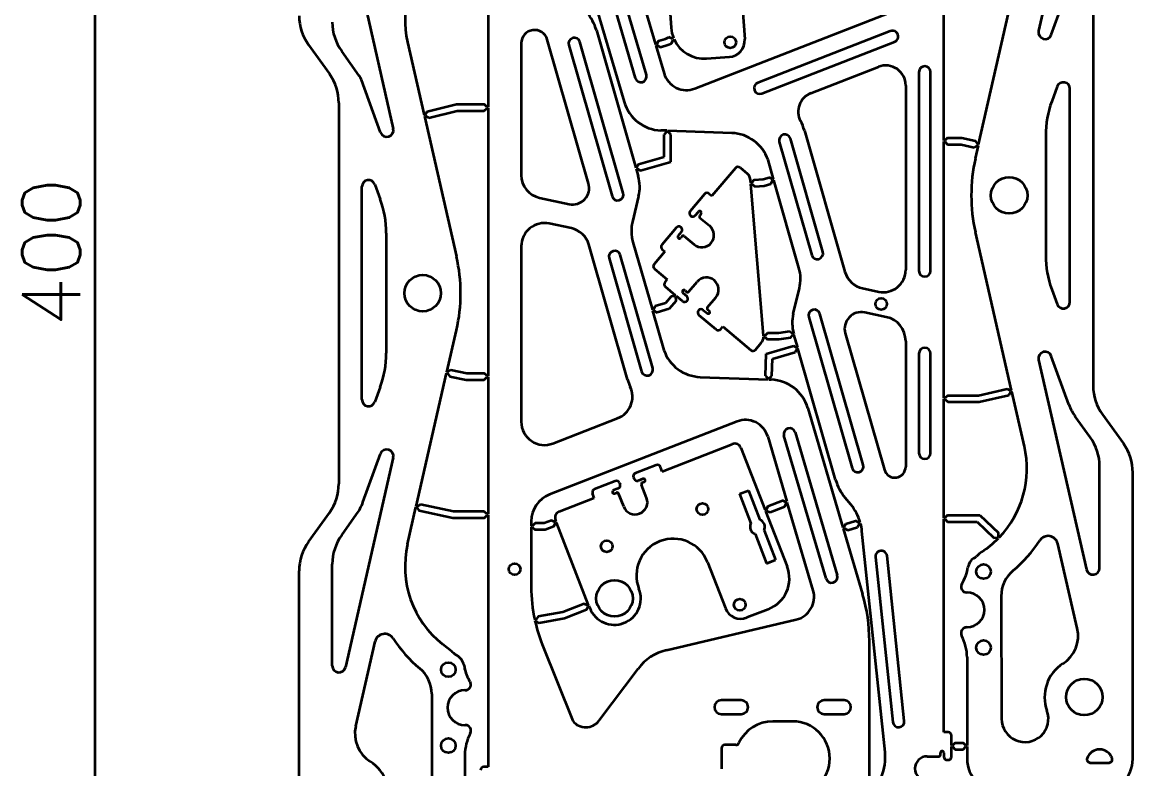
# Model space of a CAD drawing. Header units: millimetres. Extents: x 0 to 415, y 0 to 292.
# Drawn here: x 195.4 to 262.4, y 158.7 to 203.8 of the extents above; entities that cross this region are included whole.
import ezdxf
from ezdxf.enums import TextEntityAlignment as Align

# ---------------------------------------------------------------- set-up
doc = ezdxf.new("R2010")
doc.units = ezdxf.units.MM
doc.styles.add('SEACAD_txt_shx', font='txt.shx', dxfattribs={"width": 0.75})
doc.dimstyles.new('SLDDIMSTYLE0', dxfattribs={"dimtxt": 3.5, "dimasz": 3.302, "dimexe": 1.75, "dimexo": 1.75, "dimgap": 0.875, "dimtad": 1, "dimlfac": 5, "dimzin": 12, "dimdsep": 46, "dimtxsty": 'SEACAD_txt_shx', "dimblk1": '_SE_FILLED', "dimblk2": '_SE_FILLED', "dimsah": 1, "dimcen": 1.75, "dimadec": 0, "dimazin": 0, "dimtfac": 1, "dimtofl": 0, "dimtmove": 0, "dimatfit": 3, "dimfxl": 1, "dimtolj": 1, "dimtzin": 12, "dimarcsym": 0})

# ---------------------------------------------------------------- blocks, each defined once
blk = doc.blocks.new('DMBLK6')
at = {"linetype": 'Continuous', "lineweight": 35}
for points in [[(199.18, 226.411), (200.28, 226.411), (199.73, 229.713)], [(199.18, 153.015), (199.73, 149.713), (200.28, 153.015)]]:
    blk.add_hatch(color=7, dxfattribs=at).paths.add_polyline_path(points)
at = {"color": 7, "linetype": 'Continuous', "lineweight": 35}
for p, q in [((228.201, 229.713), (197.98, 229.713)), ((199.73, 229.713), (199.73, 149.713)), ((221.911, 149.713), (197.98, 149.713))]:
    blk.add_line(p, q, dxfattribs=at)
at = {"color": 7, "linetype": 'Continuous', "lineweight": 35, "style": 'SEACAD_txt_shx'}
blk.add_text('400', height=3.5, rotation=90, dxfattribs=at).set_placement((195.355, 185.371), align=Align.TOP_LEFT)
blk = doc.blocks.new('_SE_FILLED')
at = {"color": 0}
blk.add_line((0, 0), (-1, 0), dxfattribs=at)
blk.add_solid([(0, 0), (-1, -0.1665), (-1, 0.1665), (0, 0)], dxfattribs=at)

msp = doc.modelspace()

# ---------------------------------------------------------------- linework, layer by layer
at = {"color": 7, "linetype": 'Continuous', "lineweight": 35}
for p, q in [((259.5614, 215.8943), (256.67, 203.2377)), ((214.8512, 209.9934), (217.7426, 197.3368)), ((231.3872, 209.8148), (233.5674, 202.4138)), ((234.0296, 210.2879), (234.5032, 203.4311)), ((233.0112, 200.5867), (230.468, 209.2199)), ((229.7965, 209.022), (232.3397, 200.3889)), ((229.5366, 206.188), (231.6678, 198.9534)), ((238.7364, 205.7082), (238.9418, 202.7353)), ((257.4359, 203.0118), (258.6424, 206.3267)), ((223.4613, 205.1761), (223.4613, 198.6454)), ((250.9514, 196.617), (250.9514, 205.5299)), ((253.0526, 196.3831), (255.0236, 205.0107)), ((259.9614, 204.795), (259.9614, 181.8314)), ((235.9313, 199.7633), (247.6504, 204.3259)), ((229.9906, 203.277), (232.3693, 194.9777)), ((247.7244, 203.228), (239.7244, 200.1133)), ((212.6266, 202.3961), (213.8859, 200.6469)), ((218.5966, 202.5717), (219.605, 198.1532)), ((225.4613, 202.4967), (225.4613, 194.5344)), ((229.5172, 194.0401), (227.0303, 202.7171)), ((228.3227, 202.382), (230.9364, 193.2622)), ((231.6094, 193.4551), (228.9956, 202.5749)), ((233.5674, 202.4138), (233.6249, 202.4308)), ((233.5843, 202.3563), (233.6419, 202.3732)), ((233.5843, 202.3563), (234.0804, 200.6723)), ((233.74, 202.6419), (233.6249, 202.4308)), ((233.6419, 202.3732), (233.853, 202.2582)), ((233.74, 202.6419), (234.1668, 202.7676)), ((233.853, 202.2582), (234.3041, 202.3911)), ((234.1668, 202.7676), (234.3677, 202.8556)), ((234.3041, 202.3911), (234.5281, 202.4891)), ((234.5916, 202.768), (234.3677, 202.8556)), ((234.5281, 202.4891), (234.6153, 202.7119)), ((234.5916, 202.768), (234.592, 202.7672)), ((234.592, 202.7672), (234.6545, 202.7946)), ((234.6153, 202.7119), (234.6785, 202.7396)), ((239.9783, 199.461), (247.9783, 202.5756)), ((215.6894, 200.538), (214.6266, 202.0142)), ((236.6363, 201.5736), (238.0131, 201.6687)), ((242.9343, 199.4851), (247.016, 201.0742)), ((249.4514, 200.7598), (249.4514, 188.7598)), ((250.1514, 188.7598), (250.1514, 200.7598)), ((216.9768, 197.1109), (215.8175, 200.2958)), ((248.6514, 199.956), (248.6514, 188.8162)), ((257.7855, 199.8791), (257.4606, 198.9863)), ((258.5614, 186.8842), (258.5614, 199.7423)), ((214.4512, 198.8941), (214.4512, 175.9105)), ((219.7862, 198.374), (219.6626, 198.1678)), ((219.7862, 198.374), (221.551, 198.8154)), ((219.8833, 197.9859), (221.6003, 198.4154)), ((221.551, 198.8154), (223.2313, 198.8154)), ((221.6003, 198.4154), (223.2313, 198.4154)), ((223.4013, 198.6454), (223.2313, 198.8154)), ((223.2313, 198.4154), (223.4013, 198.5854)), ((223.4013, 198.6454), (223.4613, 198.6454)), ((223.4013, 198.5854), (223.4613, 198.5854)), ((223.4613, 198.5854), (223.4613, 182.4191)), ((219.605, 198.1532), (219.6626, 198.1676)), ((219.6183, 198.0947), (219.6774, 198.1095)), ((219.6183, 198.0947), (221.553, 189.6173)), ((219.6626, 198.1676), (219.6626, 198.1678)), ((219.6774, 198.1095), (219.8833, 197.9859)), ((234.2448, 197.22), (233.8824, 197.2332)), ((234.2445, 197.1667), (234.0745, 196.9967)), ((234.0745, 195.6425), (234.0745, 196.9967)), ((234.2445, 197.1667), (234.2448, 197.1667)), ((234.2448, 197.22), (234.2448, 197.1667)), ((238.1619, 197.0769), (234.3048, 197.2178)), ((234.3048, 197.2178), (234.3048, 197.1665)), ((234.4745, 196.9967), (234.3048, 197.1665)), ((234.4745, 195.3409), (234.4745, 196.9967)), ((242.5419, 197.2277), (244.989, 188.6896)), ((241.0204, 196.5477), (242.9799, 189.7105)), ((243.6528, 189.9034), (241.6933, 196.7406)), ((251.0114, 196.617), (250.9514, 196.617)), ((251.0114, 196.557), (250.9514, 196.557)), ((250.9514, 181.0733), (250.9514, 196.557)), ((251.1814, 196.787), (251.0114, 196.617)), ((251.0114, 196.557), (251.1814, 196.387)), ((251.1814, 196.787), (252.0403, 196.787)), ((251.1814, 196.387), (251.9955, 196.387)), ((251.9955, 196.387), (252.7802, 196.209)), ((252.0403, 196.787), (252.8687, 196.5991)), ((252.7802, 196.209), (252.9836, 196.3372)), ((252.8601, 195.5403), (253.0393, 196.3246)), ((252.9968, 196.3958), (252.8687, 196.5991)), ((253.0393, 196.3246), (252.9836, 196.3373)), ((252.9836, 196.3373), (252.9836, 196.3372)), ((253.0526, 196.3831), (252.9968, 196.3958)), ((257.0987, 196.9341), (257.0987, 189.6923)), ((232.5371, 195.2025), (234.0745, 195.6425)), ((232.4205, 194.9924), (232.3693, 194.9777)), ((232.5371, 195.2025), (232.4205, 194.9924)), ((232.6472, 194.818), (234.4745, 195.3409)), ((238.3775, 194.9642), (236.958, 193.2834)), ((238.6594, 194.9879), (239.0807, 194.6321)), ((240.6772, 194.297), (240.3458, 195.4531)), ((232.437, 194.9347), (232.3858, 194.92)), ((232.3858, 194.92), (232.5126, 194.4774)), ((232.437, 194.9346), (232.437, 194.9347)), ((232.437, 194.9346), (232.6472, 194.818)), ((239.5134, 194.2482), (240.0488, 194.2934)), ((240.0488, 194.2934), (240.4157, 194.3988)), ((240.626, 194.2823), (240.4157, 194.3988)), ((240.626, 194.2823), (240.6772, 194.297)), ((215.8512, 180.9833), (215.8512, 193.8413)), ((216.6271, 193.9782), (216.9521, 193.0853)), ((239.3052, 194.0601), (239.2914, 194.2241)), ((239.3052, 194.0601), (239.3583, 194.0646)), ((239.3103, 194.0003), (239.3633, 194.0048)), ((240.0811, 184.8549), (239.3103, 194.0003)), ((239.5134, 194.2482), (239.3583, 194.0646)), ((239.3633, 194.0048), (239.547, 193.8497)), ((239.547, 193.8497), (240.1215, 193.8981)), ((240.1215, 193.8981), (240.5261, 194.0143)), ((240.5261, 194.0143), (240.6426, 194.2246)), ((240.6426, 194.2247), (240.6937, 194.2393)), ((240.6426, 194.2247), (240.6426, 194.2246)), ((242.2141, 188.9345), (240.6937, 194.2393)), ((226.5697, 193.1651), (228.3476, 192.7865)), ((232.5403, 193.2603), (232.1709, 191.7091)), ((236.5234, 193.3887), (235.6523, 192.3573)), ((236.8052, 193.4125), (236.958, 193.2834)), ((235.9579, 192.0992), (236.1515, 192.3284)), ((228.4824, 191.3264), (227.1529, 191.6095)), ((236.3043, 192.1994), (236.2269, 192.1077)), ((236.2387, 191.9668), (236.827, 191.47)), ((217.3139, 191.0332), (217.3139, 183.7914)), ((234.8135, 191.3641), (233.9425, 190.3327)), ((234.9256, 190.8768), (235.1191, 191.106)), ((255.0437, 181.5278), (252.8601, 191.0862)), ((231.8707, 182.1988), (229.5366, 190.3428)), ((232.1985, 190.492), (233.371, 186.4012)), ((235.1558, 190.8395), (235.0784, 190.7478)), ((235.2967, 190.8513), (235.885, 190.3545)), ((225.4613, 190.2402), (225.4613, 179.6462)), ((233.3923, 182.8788), (231.4327, 189.7159)), ((234.119, 189.9218), (233.4738, 189.1579)), ((233.9662, 190.0509), (234.119, 189.9218)), ((230.7598, 189.5231), (232.7194, 182.6859)), ((233.4976, 188.876), (234.2616, 188.2308)), ((234.1325, 188.078), (234.2616, 188.2308)), ((234.7745, 187.274), (234.1563, 187.7961)), ((235.5782, 187.5115), (236.075, 188.0998)), ((241.8724, 186.1662), (242.2417, 187.7173)), ((246.0432, 187.706), (247.0222, 187.4975)), ((257.4606, 187.6402), (257.7855, 186.7474)), ((234.4964, 187.2066), (234.1613, 186.8062)), ((234.8032, 186.9499), (234.3896, 186.4558)), ((234.7355, 187.2279), (234.4964, 187.2066)), ((234.7745, 187.274), (234.7355, 187.2279)), ((234.8203, 187.2353), (234.7817, 187.1896)), ((234.7817, 187.1896), (234.7819, 187.1894)), ((234.8032, 186.9499), (234.7819, 187.1894)), ((235.1877, 186.9251), (234.8203, 187.2353)), ((235.2165, 187.4243), (235.4457, 187.2307)), ((235.3456, 187.5771), (235.4373, 187.4996)), ((236.6936, 186.5695), (237.1904, 187.1577)), ((233.4286, 186.4177), (233.371, 186.4012)), ((233.4453, 186.3601), (233.3875, 186.3435)), ((233.3875, 186.3435), (234.0668, 183.9733)), ((233.5448, 186.6283), (233.4286, 186.4178)), ((233.4286, 186.4177), (233.4286, 186.4178)), ((233.4453, 186.3601), (233.6557, 186.244)), ((234.1613, 186.8062), (233.5448, 186.6283)), ((234.3896, 186.4558), (233.6557, 186.244)), ((236.4389, 186.3919), (236.6681, 186.1983)), ((236.7055, 186.4286), (236.7972, 186.3511)), ((237.2122, 185.2152), (236.1808, 186.0863)), ((242.8033, 185.9714), (245.4171, 176.8516)), ((246.09, 177.0444), (243.4762, 186.1642)), ((247.4805, 185.9685), (246.178, 186.2459)), ((220.9733, 182.6497), (221.5525, 185.1853)), ((237.4941, 185.239), (237.6231, 185.3918)), ((237.6231, 185.3918), (239.3039, 183.9723)), ((240.3151, 185.0067), (240.1451, 184.8367)), ((240.9689, 185.0067), (240.3151, 185.0067)), ((241.6465, 185.1045), (240.9689, 185.0067)), ((241.8391, 184.9606), (241.6465, 185.1045)), ((241.8391, 184.9606), (241.8396, 184.9571)), ((241.8396, 184.9571), (241.8955, 184.9651)), ((245.0084, 184.9924), (247.3707, 176.7499)), ((239.5857, 183.9961), (239.9416, 184.4174)), ((240.0824, 184.7736), (240.1482, 184.7736)), ((240.0825, 184.8336), (240.1451, 184.8336)), ((240.1451, 184.8336), (240.1451, 184.8367)), ((240.1482, 184.7736), (240.3151, 184.6067)), ((240.9977, 184.6067), (240.3151, 184.6067)), ((241.7037, 184.7086), (240.9977, 184.6067)), ((241.7037, 184.7086), (241.8447, 184.8972)), ((241.8447, 184.8972), (241.9121, 184.9069)), ((242.136, 184.1255), (241.9121, 184.9069)), ((248.6514, 184.5221), (248.6514, 176.9298)), ((240.1852, 182.4292), (240.2337, 183.7573)), ((240.2337, 183.7573), (241.8762, 184.2281)), ((240.6228, 183.4528), (241.9864, 183.8435)), ((242.0865, 184.1115), (241.8762, 184.2281)), ((241.9864, 183.8435), (242.1029, 184.0536)), ((242.136, 184.1255), (242.0865, 184.1113)), ((242.0865, 184.1115), (242.0865, 184.1113)), ((242.1526, 184.0678), (242.1029, 184.0536)), ((244.422, 176.1494), (242.1526, 184.0678)), ((249.4514, 183.7598), (249.4514, 177.7598)), ((250.1514, 177.7598), (250.1514, 183.7598)), ((258.5005, 180.6898), (257.4359, 183.6147)), ((240.5849, 182.4146), (240.6228, 183.4528)), ((256.67, 183.3888), (259.5614, 170.7321)), ((219.1212, 174.5423), (220.9599, 182.5912)), ((220.9599, 182.5912), (221.0091, 182.5817)), ((220.9733, 182.6497), (221.0205, 182.6407)), ((221.0091, 182.5817), (221.1438, 182.3826)), ((221.0091, 182.5817), (221.0091, 182.5817)), ((221.2196, 182.7754), (221.0205, 182.6407)), ((221.1438, 182.3826), (222.1468, 182.1891)), ((221.2196, 182.7754), (222.185, 182.5891)), ((222.185, 182.5891), (223.2302, 182.5891)), ((223.4002, 182.4191), (223.2302, 182.5891)), ((223.2302, 182.1891), (223.4002, 182.3591)), ((223.4002, 182.4191), (223.4613, 182.4191)), ((223.4002, 182.3591), (223.4613, 182.3591)), ((223.4613, 182.3591), (223.4613, 174.0618)), ((236.2507, 182.3496), (240.3469, 182.1999)), ((240.1852, 182.4292), (240.3489, 182.2531)), ((240.3489, 182.2531), (240.3469, 182.1999)), ((240.4088, 182.2509), (240.4069, 182.1977)), ((240.4088, 182.2509), (240.5849, 182.4146)), ((216.9521, 181.7393), (216.6271, 180.8465)), ((222.1468, 182.1891), (223.2302, 182.1891)), ((240.4069, 182.1977), (240.5303, 182.1932)), ((253.0352, 181.2433), (254.7777, 181.6414)), ((254.9813, 181.5136), (254.7777, 181.6414)), ((251.0153, 181.0733), (250.9514, 181.0733)), ((251.0153, 181.0133), (250.9514, 181.0133)), ((250.9514, 173.8435), (250.9514, 181.0133)), ((251.1853, 181.2433), (251.0153, 181.0733)), ((251.0153, 181.0133), (251.1853, 180.8433)), ((251.1853, 181.2433), (253.0352, 181.2433)), ((253.0803, 180.8433), (254.8668, 181.2515)), ((254.8668, 181.2515), (254.9947, 181.4551)), ((255.0437, 181.5278), (254.9813, 181.5136)), ((255.057, 181.4693), (254.9947, 181.4551)), ((255.8143, 178.1545), (255.057, 181.4693)), ((242.7448, 180.473), (244.8684, 173.2644)), ((251.1853, 180.8433), (253.0803, 180.8433)), ((238.4814, 179.6632), (227.171, 175.2597)), ((227.3692, 178.3416), (231.2744, 179.862)), ((259.786, 178.7113), (258.8849, 179.963)), ((260.5267, 180.0786), (261.786, 178.3295)), ((241.9756, 179.0147), (244.5188, 170.3815)), ((233.9651, 176.6549), (238.1921, 178.3006)), ((240.3322, 178.7542), (241.4892, 174.8266)), ((243.8473, 170.1837), (241.3041, 178.8168)), ((215.9122, 174.7889), (216.9768, 177.7138)), ((238.71, 178.0729), (240.1733, 174.3143)), ((217.7426, 177.4879), (214.8512, 164.8312)), ((233.6046, 177.0296), (232.3466, 176.5398)), ((233.9651, 176.6549), (233.8636, 176.9158)), ((260.3514, 170.8212), (260.3514, 176.9585)), ((232.2328, 176.2809), (232.2618, 176.2063)), ((232.8003, 176.2014), (232.5208, 176.0925)), ((262.3513, 159.2937), (262.3513, 176.5766)), ((231.1352, 176.0682), (229.8772, 175.5784)), ((231.3093, 175.6209), (231.0298, 175.512)), ((231.3941, 175.9544), (231.4231, 175.8798)), ((233.0182, 175.0629), (232.7135, 175.8456)), ((232.7704, 175.9751), (232.8822, 176.0186)), ((227.7552, 174.2372), (229.8649, 175.0585)), ((229.8649, 175.0585), (229.7634, 175.3195)), ((231.093, 175.322), (231.2048, 175.3656)), ((231.6391, 174.5259), (231.3343, 175.3087)), ((238.623, 175.2919), (239.1635, 175.5023)), ((238.623, 175.2919), (239.3145, 173.5159)), ((239.1635, 175.5023), (239.855, 173.7263)), ((240.3259, 174.5562), (241.2107, 174.901)), ((241.4308, 174.8043), (241.2107, 174.901)), ((245.3413, 174.6452), (244.9964, 175.0612)), ((218.5984, 172.2536), (219.1078, 174.4838)), ((219.1664, 174.4706), (219.1078, 174.4838)), ((219.1786, 174.5294), (219.1212, 174.5423)), ((219.1664, 174.4706), (219.2964, 174.2692)), ((219.1786, 174.5294), (219.1787, 174.5299)), ((219.3807, 174.6602), (219.1787, 174.5299)), ((221.3239, 173.8318), (219.2964, 174.2692)), ((221.3666, 174.2318), (219.3807, 174.6602)), ((223.2314, 174.2318), (221.3666, 174.2318)), ((223.4014, 174.0618), (223.2314, 174.2318)), ((240.1733, 174.3143), (240.2292, 174.3361)), ((240.1951, 174.2584), (240.251, 174.2802)), ((240.1951, 174.2584), (241.4963, 170.9162)), ((240.3259, 174.5562), (240.2292, 174.3361)), ((240.2292, 174.3361), (240.2292, 174.3361)), ((240.251, 174.2802), (240.4711, 174.1835)), ((240.4711, 174.1835), (241.3559, 174.5283)), ((241.3559, 174.5283), (241.4524, 174.7479)), ((241.4308, 174.8043), (241.431, 174.804)), ((241.431, 174.804), (241.4892, 174.8266)), ((241.4524, 174.7479), (241.5062, 174.7689)), ((243.0683, 169.4664), (241.5062, 174.7689)), ((212.6266, 172.4085), (213.8859, 174.1577)), ((214.6266, 172.8104), (215.5278, 174.0621)), ((223.2314, 173.8318), (221.3239, 173.8318)), ((223.2314, 173.8318), (223.4014, 174.0018)), ((223.4613, 174.0618), (223.4014, 174.0618)), ((223.4613, 174.0018), (223.4014, 174.0018)), ((223.4613, 174.0018), (223.4613, 158.8132)), ((226.0613, 173.6367), (226.0613, 173.3509)), ((226.2913, 173.5209), (226.1213, 173.3509)), ((226.8354, 173.5209), (226.2913, 173.5209)), ((227.2908, 173.6959), (226.8354, 173.5209)), ((227.5105, 173.5982), (227.2908, 173.6959)), ((227.4343, 173.3225), (227.5318, 173.5418)), ((227.5105, 173.5982), (227.5106, 173.598)), ((227.5664, 173.6197), (227.5106, 173.598)), ((227.5664, 173.6197), (227.5276, 173.7193)), ((227.5881, 173.5638), (227.5318, 173.5418)), ((229.5266, 168.5848), (227.5881, 173.5638)), ((245.0413, 173.4929), (245.6326, 173.668)), ((245.8439, 173.5533), (245.6326, 173.668)), ((245.8439, 173.5532), (245.9111, 173.5731)), ((245.8439, 173.5533), (245.8439, 173.5532)), ((251.0114, 173.8435), (250.9514, 173.8435)), ((251.0114, 173.7835), (250.9514, 173.7835)), ((250.9514, 160.9132), (250.9514, 173.7835)), ((251.1814, 174.0135), (251.0114, 173.8435)), ((251.0114, 173.7835), (251.1814, 173.6135)), ((251.1814, 174.0135), (253.1264, 174.0135)), ((251.1814, 173.6135), (252.9653, 173.6135)), ((252.9653, 173.6135), (253.964, 172.6526)), ((253.1264, 174.0135), (254.2413, 172.9408)), ((226.1213, 173.3509), (226.0613, 173.3509)), ((226.1213, 173.2909), (226.0613, 173.2909)), ((226.0613, 173.2909), (226.0613, 169.6802)), ((226.1213, 173.2909), (226.2913, 173.1209)), ((226.9096, 173.1209), (226.2913, 173.1209)), ((227.4343, 173.3225), (226.9096, 173.1209)), ((239.5641, 172.8746), (240.2556, 171.0985)), ((240.1046, 173.085), (240.7961, 171.3089)), ((244.8684, 173.2644), (244.9266, 173.2816)), ((244.8854, 173.2068), (244.9436, 173.2241)), ((244.8854, 173.2068), (246.0537, 169.2407)), ((245.0413, 173.4929), (244.9266, 173.2816)), ((244.9436, 173.2241), (245.1549, 173.1094)), ((245.1549, 173.1094), (245.7462, 173.2845)), ((245.7462, 173.2845), (245.8609, 173.4957)), ((245.8609, 173.4957), (245.9273, 173.5154)), ((247.407, 159.7), (246.0156, 173.0416)), ((254.2459, 172.7009), (254.2413, 172.9408)), ((253.964, 172.6526), (254.2043, 172.6572)), ((254.2045, 172.6574), (254.2043, 172.6572)), ((254.2474, 172.6158), (254.2045, 172.6574)), ((254.2892, 172.6588), (254.2459, 172.7009)), ((259.0044, 167.1816), (257.8241, 172.289)), ((248.5668, 161.5933), (247.5279, 171.5559)), ((214.0613, 164.9203), (214.0613, 171.0576)), ((236.6964, 171.1722), (237.7775, 168.3953)), ((240.2556, 171.0985), (240.7961, 171.3089)), ((246.8317, 171.4833), (247.8706, 161.5207)), ((212.0613, 154.1923), (212.0613, 170.6557)), ((252.3514, 169.3432), (252.3302, 169.3432)), ((254.4121, 169.1219), (254.4306, 161.7248)), ((229.2507, 168.6601), (227.9588, 168.1588)), ((229.3954, 168.2872), (228.0671, 167.7717)), ((229.4707, 168.5631), (229.2507, 168.6601)), ((229.3954, 168.2872), (229.4923, 168.5071)), ((229.5266, 168.5848), (229.4707, 168.5631)), ((229.4707, 168.5631), (229.4707, 168.5631)), ((229.5484, 168.5289), (229.4923, 168.5071)), ((229.5956, 168.4077), (229.5484, 168.5289)), ((240.3582, 168.3269), (239.0722, 167.8262)), ((226.338, 167.7025), (226.2741, 167.6914)), ((226.345, 167.6428), (226.287, 167.6327)), ((226.4729, 167.8954), (226.338, 167.7025)), ((226.3456, 167.6393), (226.345, 167.6428)), ((226.3456, 167.6393), (226.5427, 167.5016)), ((227.9588, 168.1588), (226.4729, 167.8954)), ((228.0671, 167.7717), (226.5427, 167.5016)), ((234.2165, 165.861), (242.0468, 167.7082)), ((252.329, 167.2432), (252.3514, 167.2432)), ((215.4747, 161.274), (216.6413, 166.3808)), ((221.273, 165.7771), (220.7184, 166.2171)), ((226.7298, 166.1986), (228.5639, 161.5989)), ((246.4613, 156.9132), (246.4613, 166.4149)), ((252.3514, 165.4389), (252.3514, 160.1032)), ((230.1582, 161.6075), (232.5042, 164.7396)), ((220.0613, 163.2223), (220.0613, 155.8251)), ((222.0825, 163.4423), (222.0613, 163.4423)), ((238.7313, 162.8432), (237.5313, 162.8432)), ((244.9313, 162.8432), (243.7313, 162.8432)), ((237.5313, 162.0032), (238.7313, 162.0032)), ((241.8313, 161.5652), (240.6313, 161.5652)), ((243.7313, 162.0032), (244.9313, 162.0032)), ((222.0613, 161.3423), (222.0837, 161.3423)), ((251.2113, 160.9132), (250.9514, 160.9132)), ((238.4134, 160.1452), (237.7384, 160.1452)), ((251.4114, 160.1032), (251.4114, 160.7132)), ((251.6453, 160.2732), (251.4753, 160.1032)), ((251.6453, 160.2732), (252.1174, 160.2732)), ((252.2874, 160.1032), (252.1174, 160.2732)), ((222.0613, 159.538), (222.0613, 157.9408)), ((237.5384, 159.9452), (237.5384, 158.7012)), ((249.9514, 159.4532), (250.6514, 159.4532)), ((250.7514, 159.5532), (250.7514, 159.6732)), ((250.9514, 159.6632), (250.9514, 159.4332)), ((251.4114, 160.1032), (251.4753, 160.1032)), ((251.4114, 160.0432), (251.4753, 160.0432)), ((251.4114, 159.4332), (251.4114, 160.0432)), ((251.4753, 160.0432), (251.6453, 159.8732)), ((251.6453, 159.8732), (252.1174, 159.8732)), ((252.1174, 159.8732), (252.2874, 160.0432)), ((252.2874, 160.1032), (252.3514, 160.1032)), ((252.2874, 160.0432), (252.3514, 160.0432)), ((252.3514, 160.0432), (252.3514, 159.3132)), ((223.4613, 158.8132), (223.2013, 158.8132)), ((251.1514, 159.2332), (251.2113, 159.2332)), ((259.7857, 159.0704), (260.917, 159.0704)), ((262.3513, 159.2937), (262.3513, 159.2937))]:
    msp.add_line(p, q, dxfattribs=at)
for centre, radius in [((238.0721, 202.5549), 0.35), ((254.8948, 193.3132), 1.1), ((219.5179, 187.4123), 1.1), ((247.1718, 186.7598), 0.35), ((236.3917, 174.3803), 0.35), ((230.6142, 172.1309), 0.35), ((225.0613, 170.7532), 0.35), ((253.3514, 170.6045), 0.44), ((231.0865, 168.9881), 1.1), ((238.6411, 168.6027), 0.35), ((253.3514, 166.0219), 0.44), ((221.0613, 164.6836), 0.44), ((259.4274, 163.0293), 1.1), ((221.0613, 160.101), 0.44)]:
    msp.add_circle(centre, radius, dxfattribs=at)
for centre, radius, start, end in [((224.4462, 203.9067), 6, 164.137198, 192.855504), ((227.1067, 202.4505), 3, 15.992583, 39.662049), ((215.0613, 204.1489), 3, 180, 215.751669), ((217.0613, 203.7671), 3, 180, 215.751669), ((226.2613, 202.4967), 0.8, 15.992583, 180), ((236.4985, 203.5689), 2, 183.951857, 202.777963), ((247.8514, 202.9018), 0.35, 291.272524, 111.272524), ((257.06, 203.1486), 0.4, 167.131925, 340), ((228.6591, 202.4785), 0.35, 15.992583, 195.992583), ((236.4985, 203.5689), 2, 204.496901, 273.951857), ((237.9441, 202.6664), 1, 273.951857, 3.951857), ((247.4514, 199.956), 1.2, 0, 111.272524), ((249.8014, 200.7598), 0.35, 0, 180), ((211.4512, 198.8941), 3, 0, 35.751669), ((214.8779, 199.9537), 1, 20, 35.751669), ((232.6755, 200.4878), 0.35, 196.414255, 16.414255), ((235.4234, 201.0679), 1.4, 196.414255, 291.272524), ((239.8514, 199.7871), 0.35, 111.272524, 291.272524), ((258.1614, 199.7423), 0.4, 0, 160), ((243.3696, 198.3668), 1.2, 111.272524, 207.906055), ((263.0987, 196.9341), 6, 160, 180), ((233.97, 199.6316), 2.4, 196.414255, 267.907629), ((239.658, 196.4011), 3, 15.992583, 27.906055), ((217.3526, 197.2477), 0.4, 200, 12.868075), ((238.0743, 194.6785), 2.4, 18.830701, 87.907629), ((241.3568, 196.6441), 0.35, 15.992583, 195.992583), ((238.5303, 194.8352), 0.2, 49.817461, 139.817461), ((262.609, 193.3132), 10, 167.131925, 192.868075), ((226.8613, 194.5344), 1.4, 180, 257.977692), ((230.2055, 193.8162), 2.4, 346.60683, 15.992583), ((238.6935, 194.1737), 0.6, 4.817461, 49.817461), ((216.2512, 193.8413), 0.4, 20, 180), ((228.5559, 193.7645), 1, 257.977692, 15.992583), ((211.3139, 191.0332), 6, 0, 20), ((231.2729, 193.3587), 0.35, 195.992583, 15.992583), ((236.6762, 193.2597), 0.2, 49.817461, 139.817461), ((235.8051, 192.2283), 0.2, 139.817461, 319.817461), ((236.2279, 192.2639), 0.1, 319.817461, 139.817461), ((226.8613, 190.2402), 1.4, 77.977692, 180), ((234.5056, 191.1532), 2.4, 166.60683, 195.992583), ((236.3033, 192.0432), 0.1, 139.817461, 229.817461), ((228.1908, 189.9571), 1.4, 15.992583, 77.977692), ((234.9663, 191.2351), 0.2, 319.817461, 139.817461), ((236.356, 190.9122), 0.73, 229.817461, 49.817461), ((234.0953, 190.2037), 0.2, 139.817461, 229.817461), ((235.002, 190.8123), 0.1, 139.817461, 319.817461), ((235.2322, 190.7749), 0.1, 49.817461, 139.817461), ((211.8037, 187.3923), 10, 0.056951, 12.855504), ((231.0962, 189.6195), 0.35, 15.992583, 195.992583), ((243.3164, 189.807), 0.35, 195.992583, 15.992583), ((263.0987, 189.6923), 6, 180, 200), ((233.6266, 189.0288), 0.2, 139.817461, 229.817461), ((239.907, 188.2732), 2.4, 346.60683, 15.992583), ((236.6327, 187.6288), 0.73, 319.817461, 139.817461), ((246.3348, 189.0753), 1.4, 195.992583, 257.977692), ((247.3031, 188.8162), 1.3483, 257.977692, 0), ((249.8014, 188.7598), 0.35, 180, 0), ((234.2853, 187.9489), 0.2, 139.817461, 229.817461), ((235.2811, 187.5007), 0.1, 49.817461, 229.817461), ((211.8037, 187.4123), 10, 347.131925, 359.942359), ((235.3167, 187.0779), 0.2, 229.817461, 49.817461), ((235.5018, 187.576), 0.1, 229.817461, 319.817461), ((236.3099, 186.2391), 0.2, 49.817461, 229.817461), ((236.7327, 186.2747), 0.1, 229.817461, 49.817461), ((236.77, 186.5049), 0.1, 139.817461, 229.817461), ((243.1397, 186.0678), 0.35, 15.992583, 195.992583), ((245.9697, 185.2679), 1, 77.977692, 195.992583), ((258.1614, 186.8842), 0.4, 200, 360), ((244.2071, 185.6103), 2.4, 166.60683, 195.594045), ((247.1724, 184.5221), 1.4789, 0, 77.977692), ((237.3413, 185.368), 0.2, 229.817461, 319.817461), ((239.4832, 184.8045), 0.6, 319.817461, 357.045303), ((239.4832, 184.8045), 0.6, 2.777278, 4.817461), ((211.3139, 183.7914), 6, 340, 0), ((236.3384, 184.748), 2.4, 198.830701, 267.907629), ((239.433, 184.1251), 0.2, 229.817461, 319.817461), ((249.8014, 183.7598), 0.35, 0, 180), ((257.06, 183.4779), 0.4, 20, 192.868075), ((233.0558, 182.7823), 0.35, 195.992583, 15.992583), ((230.7665, 181.1666), 1.4, 291.272524, 24.988645), ((234.7546, 183.0253), 3, 195.992583, 204.988645), ((240.4427, 179.7948), 2.4, 16.414255, 87.907629), ((262.9614, 181.8314), 3, 180, 215.751669), ((216.2512, 180.9833), 0.4, 180, 340), ((261.3195, 181.7158), 3, 200, 215.751669), ((226.8613, 179.6462), 1.4, 180, 291.272524), ((238.9893, 178.3585), 1.4, 16.414255, 111.272524), ((241.6399, 178.9158), 0.35, 16.414255, 196.414255), ((238.3372, 177.9278), 0.4, 21.272524, 111.272524), ((257.3514, 176.9585), 3, 0, 35.751669), ((259.3514, 176.5766), 3, 0, 35.751669), ((217.3526, 177.577), 0.4, 347.131925, 160), ((249.8014, 177.7598), 0.35, 180, 0), ((249.965, 176.8182), 6, 316.112991, 12.868075), ((233.6772, 176.8432), 0.2, 21.272524, 111.272524), ((245.7535, 176.948), 0.35, 195.992583, 15.992583), ((247.9984, 176.9298), 0.653, 195.992583, 360), ((232.4192, 176.3535), 0.2, 111.272524, 201.272524), ((232.4482, 176.2789), 0.2, 201.272524, 291.272524), ((232.8547, 176.0616), 0.15, 90.756005, 111.272524), ((232.8459, 176.1118), 0.1, 291.272524, 86.076524), ((211.4512, 175.9105), 3, 324.248331, 360), ((229.9497, 175.392), 0.2, 111.272524, 201.272524), ((231.2077, 175.8818), 0.2, 21.272524, 111.272524), ((231.2368, 175.8073), 0.2, 291.272524, 21.272524), ((232.8067, 175.8819), 0.1, 111.272524, 201.272524), ((247.3059, 176.976), 3, 195.992583, 219.662049), ((227.8029, 173.6367), 1.7416, 111.272524, 179.999999), ((231.0567, 175.4152), 0.1, 136.468524, 291.272524), ((231.0842, 175.3723), 0.15, 111.272524, 131.789042), ((231.2411, 175.2724), 0.1, 21.272524, 111.272524), ((232.3286, 174.7944), 0.74, 201.272524, 21.272524), ((213.0931, 175.8149), 3, 324.248331, 340), ((227.9003, 173.8644), 0.4, 111.272524, 201.272524), ((243.0318, 172.7305), 3, 16.312946, 39.662049), ((239.7096, 173.3004), 0.45, 331.396558, 71.148489), ((239.7096, 173.3004), 0.45, 151.396558, 251.148489), ((243.0318, 172.7305), 3, 5.953573, 15.166912), ((215.0613, 170.6557), 3, 144.248331, 180), ((217.0613, 171.0576), 3, 144.248331, 180), ((224.4477, 170.9173), 6, 167.131925, 231.570723), ((234.6276, 170.3668), 2.22, 21.272524, 201.272524), ((249.965, 176.8182), 6, 303.250334, 315.540031), ((250.0064, 176.8059), 8, 309.834177, 327.252602), ((257.2395, 172.1539), 0.6, 13.011883, 147.252602), ((247.1798, 171.5196), 0.35, 5.953573, 185.953573), ((250.6701, 174.5859), 3.8, 303.346642, 306.225275), ((254.3514, 170.128), 2, 123.250334, 135.874927), ((239.6326, 170.1906), 2, 291.272524, 21.272524), ((249.4521, 171.378), 3, 329.507316, 350.383423), ((253.1987, 170.7432), 0.8, 123.346642, 170.383423), ((244.1831, 170.2826), 0.35, 196.414255, 16.414255), ((256.4121, 169.1269), 2, 129.834177, 180.143808), ((259.9514, 170.8212), 0.4, 192.868075, 0), ((235.4613, 169.6802), 9.4, 180, 192.214845), ((231.0772, 168.9845), 1.59, 201.272524, 21.272524), ((252.3301, 169.6832), 0.34, 149.507316, 270), ((241.7253, 169.0708), 1.4, 283.273719, 16.414255), ((236.4613, 166.4149), 10, 0, 16.414255), ((252.3514, 168.2932), 1.05, 270, 90), ((238.7094, 168.7581), 1, 201.272524, 291.272524), ((235.4613, 169.6802), 9.4, 192.580917, 201.739369), ((217.2262, 166.2471), 0.6, 32.891206, 167.131925), ((252.329, 166.9032), 0.34, 90, 207.798219), ((257.0557, 166.7313), 2, 302.644932, 13.011883), ((224.4477, 170.9173), 8, 212.891206, 230.309631), ((249.5514, 165.4389), 2.8, 0, 27.798219), ((223.7434, 168.6645), 3.8, 229.450528, 236.641834), ((221.2139, 164.8223), 0.8, 17.33735, 56.641834), ((234.9053, 162.9412), 3, 103.273719, 143.166412), ((214.4613, 164.9203), 0.4, 180, 347.131925), ((221.0613, 164.6603), 1, 21.228782, 23.606562), ((221.2139, 164.8423), 0.8, 9.616577, 13.005573), ((224.9606, 165.4771), 3, 189.616577, 194.793343), ((259.4274, 163.0293), 2.3966, 122.644932, 199.959612), ((218.0613, 163.2223), 2, 0, 50.309631), ((221.0613, 164.6603), 1, 1.569485, 2.915388), ((224.9606, 165.4571), 3, 194.861936, 211.687598), ((222.0825, 163.7823), 0.34, 270, 16.919281), ((222.0613, 162.3923), 1.05, 90, 270), ((237.5313, 162.4232), 0.42, 90, 270), ((238.7313, 162.4232), 0.42, 270, 90), ((243.7313, 162.4232), 0.42, 90, 270), ((244.9313, 162.4232), 0.42, 270, 90), ((255.8452, 161.7283), 1.4145, 180.143808, 19.959612), ((229.3578, 162.207), 1, 217.452904, 323.166412), ((240.6313, 159.3232), 2.242, 90, 155.259483), ((241.8313, 159.3232), 2.242, 270, 90), ((248.2187, 161.557), 0.35, 185.953573, 5.953573), ((217.4245, 160.8286), 2, 167.131925, 237.514677), ((224.8613, 159.538), 2.8, 152.201781, 180), ((222.0837, 161.0023), 0.34, 332.201781, 90), ((251.2114, 160.7132), 0.2, 0, 90), ((237.7384, 159.9452), 0.2, 90, 180), ((238.4134, 160.3452), 0.2, 270, 335.259483), ((244.4232, 159.3888), 3, 337.067236, 5.953573), ((249.9514, 158.7132), 0.74, 90, 270), ((250.6514, 159.5532), 0.1, 270, 360), ((250.8514, 159.6732), 0.1, 25.196, 180), ((250.8014, 159.6632), 0.15, 0, 20.516519), ((260.3514, 159.0704), 0.8, 19.471221, 160.528779), ((215.0613, 157.1171), 2.4, 340.193124, 57.514677), ((223.2013, 158.6132), 0.2, 90, 180), ((251.1514, 159.4332), 0.2, 180, 270), ((251.2114, 159.4332), 0.2, 270, 0), ((254.3514, 159.3132), 2, 180, 270), ((259.7857, 159.2704), 0.2, 160.528779, 270), ((260.3514, 159.3132), 2, 270, 359.441445), ((260.917, 159.2704), 0.2, 270, 19.471221)]:
    msp.add_arc(centre, radius, start, end, dxfattribs=at)

# ---------------------------------------------------------------- dimensions: what is measured, and where the dimension line sits
dim = msp.add_linear_dim(base=(199.7301, 149.7132), p1=(229.9514, 229.7132), p2=(223.6613, 149.7132), angle=90, text='\\A1;<>', dimstyle='SLDDIMSTYLE0', dxfattribs=at)
dim.commit()
dim.dimension.update_dxf_attribs({"geometry": 'DMBLK6', "text_midpoint": (199.7301, 189.7132), "dimtype": 160})

doc.saveas('drawing.dxf')
